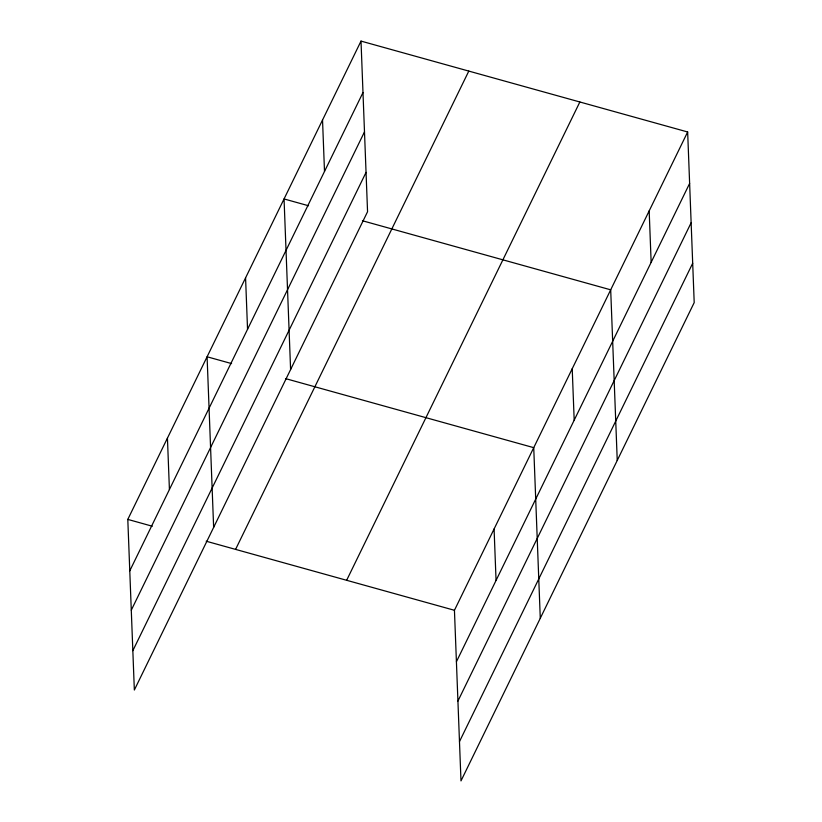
<?xml version="1.0" encoding="UTF-8"?>
<svg xmlns="http://www.w3.org/2000/svg" width="822" height="822" viewBox="0 0 822 822"><rect width="100%" height="100%" fill="white"/><g stroke="black" fill="none" stroke-linecap="round" stroke-linejoin="round"><path stroke-width="1.23" d="M361.012 41.1L367.557 211.716L134.346 690.018L127.8 519.401L361.012 41.1L687.654 131.982L694.2 302.599L460.988 780.9L454.443 610.284L687.654 131.982M129.773 570.848L362.985 92.537M131.284 610.171L364.495 131.869M132.835 650.685L366.047 172.384M235.585 549.394L468.797 71.093M346.648 580.291L579.859 101.99M456.416 661.731L689.627 183.429M457.926 701.053L691.138 222.752M459.477 741.578L692.689 263.266M308.548 205.757L284.052 198.945L290.598 369.551M362.44 220.748L610.695 289.827L617.24 460.433M231.588 363.591L207.093 356.779L213.638 527.395M285.481 378.593L533.735 447.661L540.28 618.278M127.8 519.401L152.296 526.224M206.188 541.215L454.443 610.284M649.174 210.905L651.147 262.341M572.215 368.749L574.188 420.186M494.084 528.978L496.056 580.414M322.532 120.022L324.505 171.459M245.573 277.857L247.545 329.303M167.441 438.095L169.414 489.532"/></g></svg>
